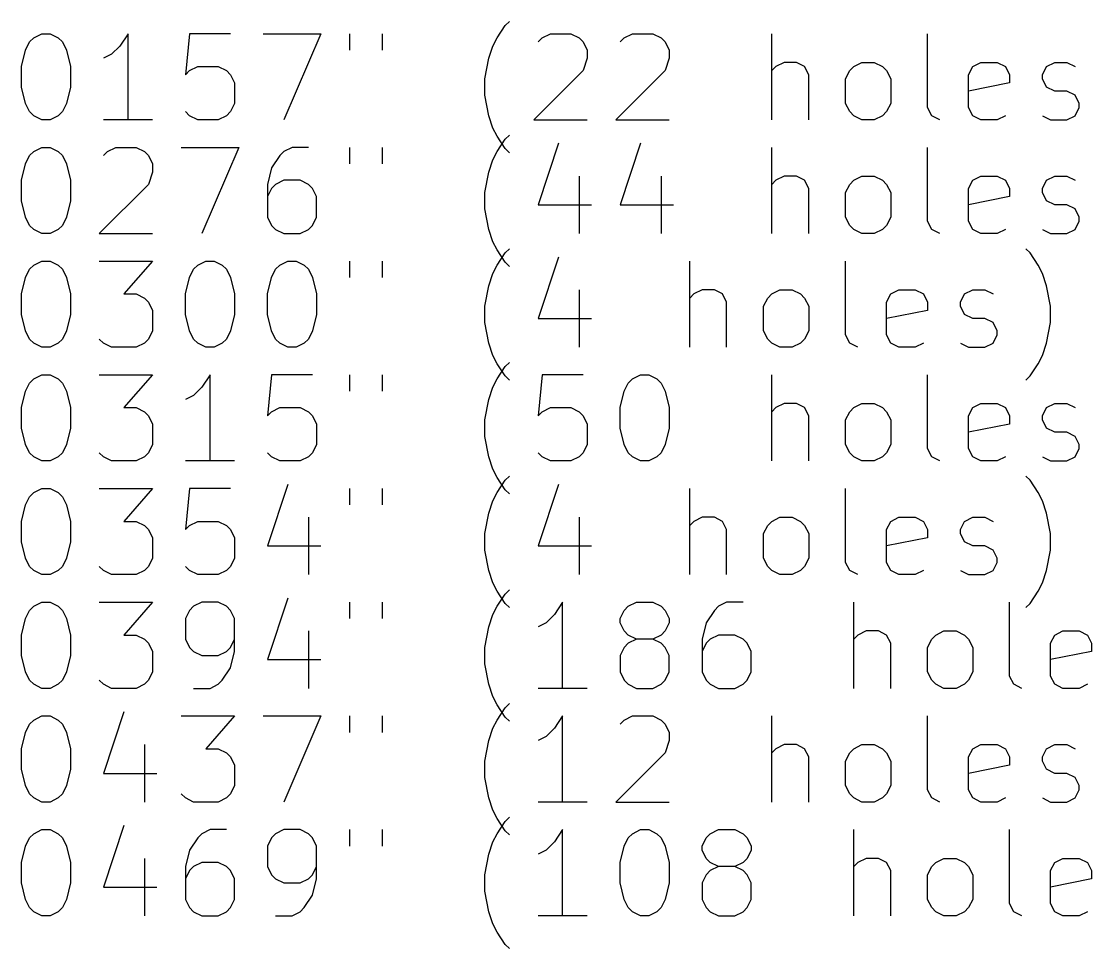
# Model space of a CAD drawing. Extents: x 114 to 215, y -162 to -37.
# Drawn here: x 139.58 to 164.44, y -161.87 to -140.35 of the extents above; entities that cross this region are included whole.
import ezdxf

# ---------------------------------------------------------------- set-up
doc = ezdxf.new("R2010")
doc.units = 0
doc.layers.add('BLACK', color=7, linetype='CONTINUOUS')

msp = doc.modelspace()

# ---------------------------------------------------------------- linework, layer by layer
at = {"layer": 'BLACK', "linetype": 'CONTINUOUS'}
for p, q in [((150.629914, -140.727576), (150.82039, -140.441861)), ((150.82039, -140.441861), (150.915629, -140.346623)), ((139.868008, -140.727576), (140.058484, -140.632338)), ((140.058484, -140.632338), (140.248961, -140.632338)), ((140.248961, -140.632338), (140.439437, -140.727576)), ((142.058484, -140.632338), (141.868008, -140.918052)), ((142.058484, -142.632338), (142.058484, -140.632338)), ((143.487056, -140.632338), (143.391818, -141.584719)), ((144.439437, -140.632338), (143.487056, -140.632338)), ((145.201342, -140.632338), (146.534675, -140.632338)), ((146.534675, -140.632338), (145.677532, -142.632338)), ((147.201342, -140.632338), (147.201342, -141.01329)), ((147.963247, -140.632338), (147.963247, -141.01329)), ((151.677533, -140.727576), (151.868009, -140.632338)), ((151.868009, -140.632338), (152.3442, -140.632338)), ((152.3442, -140.632338), (152.534676, -140.727576)), ((153.582295, -140.727576), (153.772771, -140.632338)), ((153.772771, -140.632338), (154.248962, -140.632338)), ((154.248962, -140.632338), (154.439438, -140.727576)), ((157.010867, -142.632338), (157.010867, -140.632338)), ((160.629915, -142.346623), (160.629915, -140.632338)), ((139.677532, -141.01329), (139.77277, -140.822814)), ((139.77277, -140.822814), (139.868008, -140.727576)), ((140.439437, -140.727576), (140.534675, -140.822814)), ((140.534675, -140.822814), (140.629913, -141.01329)), ((141.868008, -140.918052), (141.677532, -141.108528)), ((150.439438, -141.203766), (150.534676, -140.918052)), ((150.534676, -140.918052), (150.629914, -140.727576)), ((151.582295, -140.822814), (151.677533, -140.727576)), ((152.534676, -140.727576), (152.629914, -140.822814)), ((152.629914, -140.822814), (152.725152, -141.01329)), ((153.487057, -140.822814), (153.582295, -140.727576)), ((154.439438, -140.727576), (154.534676, -140.822814)), ((154.534676, -140.822814), (154.629914, -141.01329)), ((139.582294, -141.394242), (139.677532, -141.01329)), ((140.629913, -141.01329), (140.725151, -141.394242)), ((141.677532, -141.108528), (141.487056, -141.203766)), ((152.725152, -141.01329), (152.725152, -141.203766)), ((154.629914, -141.01329), (154.629914, -141.203766)), ((139.582294, -141.870433), (139.582294, -141.394242)), ((140.725151, -141.394242), (140.725151, -141.870433)), ((143.487056, -141.48948), (143.677532, -141.394242)), ((143.677532, -141.394242), (144.153723, -141.394242)), ((144.153723, -141.394242), (144.344199, -141.48948)), ((150.3442, -141.679957), (150.439438, -141.203766)), ((152.725152, -141.203766), (152.629914, -141.48948)), ((154.629914, -141.203766), (154.534676, -141.48948)), ((157.106105, -141.394242), (157.010867, -141.48948)), ((157.296581, -141.299004), (157.106105, -141.394242)), ((157.582296, -141.299004), (157.296581, -141.299004)), ((157.772772, -141.394242), (157.582296, -141.299004)), ((157.86801, -141.584719), (157.772772, -141.394242)), ((158.820391, -141.48948), (158.915629, -141.394242)), ((158.915629, -141.394242), (159.106105, -141.299004)), ((159.106105, -141.299004), (159.39182, -141.299004)), ((159.39182, -141.299004), (159.582296, -141.394242)), ((159.582296, -141.394242), (159.677534, -141.48948)), ((161.582296, -141.584719), (161.677534, -141.394242)), ((161.677534, -141.394242), (161.86801, -141.299004)), ((161.86801, -141.299004), (162.248963, -141.299004)), ((162.248963, -141.299004), (162.439439, -141.394242)), ((162.439439, -141.394242), (162.534677, -141.584719)), ((163.296582, -141.584719), (163.39182, -141.394242)), ((163.39182, -141.394242), (163.582296, -141.299004)), ((163.582296, -141.299004), (163.86801, -141.299004)), ((163.86801, -141.299004), (164.058487, -141.394242)), ((143.391818, -141.584719), (143.487056, -141.48948)), ((144.344199, -141.48948), (144.439437, -141.584719)), ((144.439437, -141.584719), (144.534675, -141.775195)), ((150.3442, -142.060909), (150.3442, -141.679957)), ((152.629914, -141.48948), (151.487057, -142.632338)), ((154.534676, -141.48948), (153.391819, -142.632338)), ((157.86801, -142.632338), (157.86801, -141.584719)), ((158.725153, -141.679957), (158.820391, -141.48948)), ((158.725153, -142.251385), (158.725153, -141.679957)), ((159.677534, -141.48948), (159.772772, -141.679957)), ((159.772772, -141.679957), (159.772772, -142.251385)), ((161.582296, -142.346623), (161.582296, -141.584719)), ((162.534677, -141.584719), (162.534677, -141.775195)), ((163.296582, -141.679957), (163.296582, -141.584719)), ((163.39182, -141.870433), (163.296582, -141.679957)), ((139.677532, -142.251385), (139.582294, -141.870433)), ((140.725151, -141.870433), (140.629913, -142.251385)), ((144.534675, -141.775195), (144.534675, -142.251385)), ((162.534677, -141.775195), (161.582296, -141.965671)), ((163.582296, -141.965671), (163.39182, -141.870433)), ((150.439438, -142.5371), (150.3442, -142.060909)), ((163.86801, -141.965671), (163.582296, -141.965671)), ((164.058487, -142.060909), (163.86801, -141.965671)), ((164.153725, -142.251385), (164.058487, -142.060909)), ((139.77277, -142.441861), (139.677532, -142.251385)), ((140.629913, -142.251385), (140.534675, -142.441861)), ((144.534675, -142.251385), (144.439437, -142.441861)), ((158.820391, -142.441861), (158.725153, -142.251385)), ((159.772772, -142.251385), (159.677534, -142.441861)), ((160.725153, -142.5371), (160.629915, -142.346623)), ((161.677534, -142.5371), (161.582296, -142.346623)), ((164.058487, -142.5371), (164.153725, -142.346623)), ((164.153725, -142.346623), (164.153725, -142.251385)), ((139.868008, -142.5371), (139.77277, -142.441861)), ((140.058484, -142.632338), (139.868008, -142.5371)), ((140.248961, -142.632338), (140.058484, -142.632338)), ((140.439437, -142.5371), (140.248961, -142.632338)), ((140.534675, -142.441861), (140.439437, -142.5371)), ((142.629913, -142.632338), (141.487056, -142.632338)), ((143.487056, -142.5371), (143.391818, -142.441861)), ((143.677532, -142.632338), (143.487056, -142.5371)), ((144.153723, -142.632338), (143.677532, -142.632338)), ((144.344199, -142.5371), (144.153723, -142.632338)), ((144.439437, -142.441861), (144.344199, -142.5371)), ((150.534676, -142.822814), (150.439438, -142.5371)), ((151.487057, -142.632338), (152.725152, -142.632338)), ((153.391819, -142.632338), (154.629914, -142.632338)), ((158.915629, -142.5371), (158.820391, -142.441861)), ((159.106105, -142.632338), (158.915629, -142.5371)), ((159.39182, -142.632338), (159.106105, -142.632338)), ((159.582296, -142.5371), (159.39182, -142.632338)), ((159.677534, -142.441861), (159.582296, -142.5371)), ((160.915629, -142.632338), (160.725153, -142.5371)), ((161.86801, -142.632338), (161.677534, -142.5371)), ((162.248963, -142.632338), (161.86801, -142.632338)), ((162.439439, -142.5371), (162.248963, -142.632338)), ((163.296582, -142.5371), (163.487058, -142.632338)), ((163.487058, -142.632338), (163.86801, -142.632338)), ((163.86801, -142.632338), (164.058487, -142.5371)), ((150.629914, -143.01329), (150.534676, -142.822814)), ((150.82039, -143.299004), (150.629914, -143.01329)), ((150.629914, -143.367576), (150.82039, -143.081861)), ((150.82039, -143.081861), (150.915629, -142.986623)), ((152.058485, -143.1771), (151.582295, -144.605671)), ((153.963247, -143.1771), (153.487057, -144.605671)), ((139.77277, -143.462814), (139.868008, -143.367576)), ((139.868008, -143.367576), (140.058484, -143.272338)), ((140.058484, -143.272338), (140.248961, -143.272338)), ((140.248961, -143.272338), (140.439437, -143.367576)), ((140.439437, -143.367576), (140.534675, -143.462814)), ((141.487056, -143.462814), (141.582294, -143.367576)), ((141.582294, -143.367576), (141.77277, -143.272338)), ((141.77277, -143.272338), (142.248961, -143.272338)), ((142.248961, -143.272338), (142.439437, -143.367576)), ((142.439437, -143.367576), (142.534675, -143.462814)), ((143.29658, -143.272338), (144.629913, -143.272338)), ((144.629913, -143.272338), (143.77277, -145.272338)), ((145.677532, -143.367576), (145.582294, -143.462814)), ((145.868008, -143.272338), (145.677532, -143.367576)), ((146.248961, -143.272338), (145.868008, -143.272338)), ((147.201342, -143.272338), (147.201342, -143.65329)), ((147.963247, -143.272338), (147.963247, -143.65329)), ((150.534676, -143.558052), (150.629914, -143.367576)), ((150.915629, -143.394242), (150.82039, -143.299004)), ((157.010867, -145.272338), (157.010867, -143.272338)), ((160.629915, -144.986623), (160.629915, -143.272338)), ((139.582294, -144.034242), (139.677532, -143.65329)), ((139.677532, -143.65329), (139.77277, -143.462814)), ((140.534675, -143.462814), (140.629913, -143.65329)), ((140.629913, -143.65329), (140.725151, -144.034242)), ((142.534675, -143.462814), (142.629913, -143.65329)), ((142.629913, -143.65329), (142.629913, -143.843766)), ((145.582294, -143.462814), (145.391818, -143.748528)), ((150.439438, -143.843766), (150.534676, -143.558052)), ((142.629913, -143.843766), (142.534675, -144.12948)), ((145.391818, -143.748528), (145.29658, -144.12948)), ((150.3442, -144.319957), (150.439438, -143.843766)), ((139.582294, -144.510433), (139.582294, -144.034242)), ((140.725151, -144.034242), (140.725151, -144.510433)), ((142.534675, -144.12948), (141.391818, -145.272338)), ((145.29658, -144.12948), (145.29658, -144.891385)), ((145.487056, -144.12948), (145.391818, -144.224719)), ((145.677532, -144.034242), (145.487056, -144.12948)), ((146.058485, -144.034242), (145.677532, -144.034242)), ((146.248961, -144.12948), (146.058485, -144.034242)), ((146.344199, -144.224719), (146.248961, -144.12948)), ((152.534676, -143.939004), (152.534676, -145.272338)), ((154.439438, -143.939004), (154.439438, -145.272338)), ((157.106105, -144.034242), (157.010867, -144.12948)), ((157.296581, -143.939004), (157.106105, -144.034242)), ((157.582296, -143.939004), (157.296581, -143.939004)), ((157.772772, -144.034242), (157.582296, -143.939004)), ((157.86801, -144.224719), (157.772772, -144.034242)), ((158.725153, -144.319957), (158.820391, -144.12948)), ((158.820391, -144.12948), (158.915629, -144.034242)), ((158.915629, -144.034242), (159.106105, -143.939004)), ((159.106105, -143.939004), (159.39182, -143.939004)), ((159.39182, -143.939004), (159.582296, -144.034242)), ((159.582296, -144.034242), (159.677534, -144.12948)), ((159.677534, -144.12948), (159.772772, -144.319957)), ((161.582296, -144.224719), (161.677534, -144.034242)), ((161.677534, -144.034242), (161.86801, -143.939004)), ((161.86801, -143.939004), (162.248963, -143.939004)), ((162.248963, -143.939004), (162.439439, -144.034242)), ((162.439439, -144.034242), (162.534677, -144.224719)), ((163.296582, -144.224719), (163.39182, -144.034242)), ((163.39182, -144.034242), (163.582296, -143.939004)), ((163.582296, -143.939004), (163.86801, -143.939004)), ((163.86801, -143.939004), (164.058487, -144.034242)), ((145.391818, -144.224719), (145.29658, -144.415195)), ((146.439437, -144.415195), (146.344199, -144.224719)), ((146.439437, -144.891385), (146.439437, -144.415195)), ((150.3442, -144.700909), (150.3442, -144.319957)), ((157.86801, -145.272338), (157.86801, -144.224719)), ((158.725153, -144.891385), (158.725153, -144.319957)), ((159.772772, -144.319957), (159.772772, -144.891385)), ((161.582296, -144.986623), (161.582296, -144.224719)), ((162.534677, -144.415195), (161.582296, -144.605671)), ((162.534677, -144.224719), (162.534677, -144.415195)), ((163.296582, -144.319957), (163.296582, -144.224719)), ((163.39182, -144.510433), (163.296582, -144.319957)), ((139.677532, -144.891385), (139.582294, -144.510433)), ((140.725151, -144.510433), (140.629913, -144.891385)), ((151.582295, -144.605671), (152.82039, -144.605671)), ((153.487057, -144.605671), (154.725152, -144.605671)), ((163.582296, -144.605671), (163.39182, -144.510433)), ((163.86801, -144.605671), (163.582296, -144.605671)), ((164.058487, -144.700909), (163.86801, -144.605671)), ((139.77277, -145.081861), (139.677532, -144.891385)), ((140.629913, -144.891385), (140.534675, -145.081861)), ((145.29658, -144.891385), (145.391818, -145.081861)), ((146.344199, -145.081861), (146.439437, -144.891385)), ((150.439438, -145.1771), (150.3442, -144.700909)), ((158.820391, -145.081861), (158.725153, -144.891385)), ((159.772772, -144.891385), (159.677534, -145.081861)), ((164.153725, -144.891385), (164.058487, -144.700909)), ((164.153725, -144.986623), (164.153725, -144.891385)), ((139.868008, -145.1771), (139.77277, -145.081861)), ((140.534675, -145.081861), (140.439437, -145.1771)), ((145.391818, -145.081861), (145.487056, -145.1771)), ((146.248961, -145.1771), (146.344199, -145.081861)), ((158.915629, -145.1771), (158.820391, -145.081861)), ((159.677534, -145.081861), (159.582296, -145.1771)), ((160.725153, -145.1771), (160.629915, -144.986623)), ((161.677534, -145.1771), (161.582296, -144.986623)), ((164.058487, -145.1771), (164.153725, -144.986623)), ((140.058484, -145.272338), (139.868008, -145.1771)), ((140.248961, -145.272338), (140.058484, -145.272338)), ((140.439437, -145.1771), (140.248961, -145.272338)), ((141.391818, -145.272338), (142.629913, -145.272338)), ((145.487056, -145.1771), (145.677532, -145.272338)), ((145.677532, -145.272338), (146.058485, -145.272338)), ((146.058485, -145.272338), (146.248961, -145.1771)), ((150.534676, -145.462814), (150.439438, -145.1771)), ((159.106105, -145.272338), (158.915629, -145.1771)), ((159.39182, -145.272338), (159.106105, -145.272338)), ((159.582296, -145.1771), (159.39182, -145.272338)), ((160.915629, -145.272338), (160.725153, -145.1771)), ((161.86801, -145.272338), (161.677534, -145.1771)), ((162.248963, -145.272338), (161.86801, -145.272338)), ((162.439439, -145.1771), (162.248963, -145.272338)), ((163.296582, -145.1771), (163.487058, -145.272338)), ((163.487058, -145.272338), (163.86801, -145.272338)), ((163.86801, -145.272338), (164.058487, -145.1771)), ((150.629914, -145.65329), (150.534676, -145.462814)), ((150.82039, -145.939004), (150.629914, -145.65329)), ((150.82039, -145.721861), (150.915629, -145.626623)), ((163.010868, -145.721861), (162.91563, -145.626623)), ((150.629914, -146.007576), (150.82039, -145.721861)), ((152.058485, -145.8171), (151.582295, -147.245671)), ((163.201344, -146.007576), (163.010868, -145.721861)), ((139.677532, -146.29329), (139.77277, -146.102814)), ((139.77277, -146.102814), (139.868008, -146.007576)), ((139.868008, -146.007576), (140.058484, -145.912338)), ((140.058484, -145.912338), (140.248961, -145.912338)), ((140.248961, -145.912338), (140.439437, -146.007576)), ((140.439437, -146.007576), (140.534675, -146.102814)), ((140.534675, -146.102814), (140.629913, -146.29329)), ((141.391818, -145.912338), (142.629913, -145.912338)), ((142.629913, -145.912338), (141.963246, -146.674242)), ((143.487056, -146.29329), (143.582294, -146.102814)), ((143.582294, -146.102814), (143.677532, -146.007576)), ((143.677532, -146.007576), (143.868008, -145.912338)), ((143.868008, -145.912338), (144.058485, -145.912338)), ((144.058485, -145.912338), (144.248961, -146.007576)), ((144.248961, -146.007576), (144.344199, -146.102814)), ((144.344199, -146.102814), (144.439437, -146.29329)), ((145.391818, -146.29329), (145.487056, -146.102814)), ((145.487056, -146.102814), (145.582294, -146.007576)), ((145.582294, -146.007576), (145.77277, -145.912338)), ((145.77277, -145.912338), (145.963247, -145.912338)), ((145.963247, -145.912338), (146.153723, -146.007576)), ((146.153723, -146.007576), (146.248961, -146.102814)), ((146.248961, -146.102814), (146.344199, -146.29329)), ((147.201342, -145.912338), (147.201342, -146.29329)), ((147.963247, -145.912338), (147.963247, -146.29329)), ((150.534676, -146.198052), (150.629914, -146.007576)), ((150.915629, -146.034242), (150.82039, -145.939004)), ((155.106105, -147.912338), (155.106105, -145.912338)), ((158.725153, -147.626623), (158.725153, -145.912338)), ((163.296582, -146.198052), (163.201344, -146.007576)), ((139.582294, -146.674242), (139.677532, -146.29329)), ((140.629913, -146.29329), (140.725151, -146.674242)), ((143.391818, -146.674242), (143.487056, -146.29329)), ((144.439437, -146.29329), (144.534675, -146.674242)), ((145.29658, -146.674242), (145.391818, -146.29329)), ((146.344199, -146.29329), (146.439437, -146.674242)), ((150.439438, -146.483766), (150.534676, -146.198052)), ((163.39182, -146.483766), (163.296582, -146.198052)), ((150.3442, -146.959957), (150.439438, -146.483766)), ((152.534676, -146.579004), (152.534676, -147.912338)), ((155.391819, -146.579004), (155.201343, -146.674242)), ((155.677534, -146.579004), (155.391819, -146.579004)), ((155.86801, -146.674242), (155.677534, -146.579004)), ((157.010867, -146.674242), (157.201343, -146.579004)), ((157.201343, -146.579004), (157.487058, -146.579004)), ((157.487058, -146.579004), (157.677534, -146.674242)), ((159.772772, -146.674242), (159.963248, -146.579004)), ((159.963248, -146.579004), (160.344201, -146.579004)), ((160.344201, -146.579004), (160.534677, -146.674242)), ((161.487058, -146.674242), (161.677534, -146.579004)), ((161.677534, -146.579004), (161.963248, -146.579004)), ((161.963248, -146.579004), (162.153725, -146.674242)), ((163.487058, -146.959957), (163.39182, -146.483766)), ((139.582294, -147.150433), (139.582294, -146.674242)), ((140.725151, -146.674242), (140.725151, -147.150433)), ((141.963246, -146.674242), (142.248961, -146.674242)), ((142.248961, -146.674242), (142.439437, -146.76948)), ((142.439437, -146.76948), (142.534675, -146.864719)), ((142.534675, -146.864719), (142.629913, -147.055195)), ((143.391818, -147.150433), (143.391818, -146.674242)), ((144.534675, -146.674242), (144.534675, -147.150433)), ((145.29658, -147.150433), (145.29658, -146.674242)), ((146.439437, -146.674242), (146.439437, -147.150433)), ((155.201343, -146.674242), (155.106105, -146.76948)), ((155.963248, -146.864719), (155.86801, -146.674242)), ((155.963248, -147.912338), (155.963248, -146.864719)), ((156.820391, -146.959957), (156.915629, -146.76948)), ((156.915629, -146.76948), (157.010867, -146.674242)), ((157.677534, -146.674242), (157.772772, -146.76948)), ((157.772772, -146.76948), (157.86801, -146.959957)), ((159.677534, -146.864719), (159.772772, -146.674242)), ((159.677534, -147.626623), (159.677534, -146.864719)), ((160.534677, -146.674242), (160.629915, -146.864719)), ((160.629915, -146.864719), (160.629915, -147.055195)), ((161.39182, -146.864719), (161.487058, -146.674242)), ((161.39182, -146.959957), (161.39182, -146.864719)), ((139.677532, -147.531385), (139.582294, -147.150433)), ((140.725151, -147.150433), (140.629913, -147.531385)), ((142.629913, -147.055195), (142.629913, -147.531385)), ((143.487056, -147.531385), (143.391818, -147.150433)), ((144.534675, -147.150433), (144.439437, -147.531385)), ((145.391818, -147.531385), (145.29658, -147.150433)), ((146.439437, -147.150433), (146.344199, -147.531385)), ((150.3442, -147.340909), (150.3442, -146.959957)), ((156.820391, -147.531385), (156.820391, -146.959957)), ((157.86801, -146.959957), (157.86801, -147.531385)), ((160.629915, -147.055195), (159.677534, -147.245671)), ((161.487058, -147.150433), (161.39182, -146.959957)), ((161.677534, -147.245671), (161.487058, -147.150433)), ((163.487058, -147.340909), (163.487058, -146.959957)), ((150.439438, -147.8171), (150.3442, -147.340909)), ((151.582295, -147.245671), (152.82039, -147.245671)), ((161.963248, -147.245671), (161.677534, -147.245671)), ((162.153725, -147.340909), (161.963248, -147.245671)), ((162.248963, -147.531385), (162.153725, -147.340909)), ((163.39182, -147.8171), (163.487058, -147.340909)), ((139.77277, -147.721861), (139.677532, -147.531385)), ((140.629913, -147.531385), (140.534675, -147.721861)), ((142.629913, -147.531385), (142.534675, -147.721861)), ((143.582294, -147.721861), (143.487056, -147.531385)), ((144.439437, -147.531385), (144.344199, -147.721861)), ((145.487056, -147.721861), (145.391818, -147.531385)), ((146.344199, -147.531385), (146.248961, -147.721861)), ((156.915629, -147.721861), (156.820391, -147.531385)), ((157.86801, -147.531385), (157.772772, -147.721861)), ((158.820391, -147.8171), (158.725153, -147.626623)), ((159.772772, -147.8171), (159.677534, -147.626623)), ((162.153725, -147.8171), (162.248963, -147.626623)), ((162.248963, -147.626623), (162.248963, -147.531385)), ((139.868008, -147.8171), (139.77277, -147.721861)), ((140.058484, -147.912338), (139.868008, -147.8171)), ((140.439437, -147.8171), (140.248961, -147.912338)), ((140.534675, -147.721861), (140.439437, -147.8171)), ((141.487056, -147.8171), (141.391818, -147.721861)), ((141.677532, -147.912338), (141.487056, -147.8171)), ((142.439437, -147.8171), (142.248961, -147.912338)), ((142.534675, -147.721861), (142.439437, -147.8171)), ((143.677532, -147.8171), (143.582294, -147.721861)), ((143.868008, -147.912338), (143.677532, -147.8171)), ((144.248961, -147.8171), (144.058485, -147.912338)), ((144.344199, -147.721861), (144.248961, -147.8171)), ((145.582294, -147.8171), (145.487056, -147.721861)), ((145.77277, -147.912338), (145.582294, -147.8171)), ((146.153723, -147.8171), (145.963247, -147.912338)), ((146.248961, -147.721861), (146.153723, -147.8171)), ((150.534676, -148.102814), (150.439438, -147.8171)), ((157.010867, -147.8171), (156.915629, -147.721861)), ((157.201343, -147.912338), (157.010867, -147.8171)), ((157.677534, -147.8171), (157.487058, -147.912338)), ((157.772772, -147.721861), (157.677534, -147.8171)), ((159.010867, -147.912338), (158.820391, -147.8171)), ((159.963248, -147.912338), (159.772772, -147.8171)), ((160.534677, -147.8171), (160.344201, -147.912338)), ((161.39182, -147.8171), (161.582296, -147.912338)), ((161.963248, -147.912338), (162.153725, -147.8171)), ((163.296582, -148.102814), (163.39182, -147.8171)), ((140.248961, -147.912338), (140.058484, -147.912338)), ((142.248961, -147.912338), (141.677532, -147.912338)), ((144.058485, -147.912338), (143.868008, -147.912338)), ((145.963247, -147.912338), (145.77277, -147.912338)), ((150.629914, -148.29329), (150.534676, -148.102814)), ((157.487058, -147.912338), (157.201343, -147.912338)), ((160.344201, -147.912338), (159.963248, -147.912338)), ((161.582296, -147.912338), (161.963248, -147.912338)), ((163.201344, -148.29329), (163.296582, -148.102814)), ((150.82039, -148.579004), (150.629914, -148.29329)), ((150.629914, -148.647576), (150.82039, -148.361861)), ((150.82039, -148.361861), (150.915629, -148.266623)), ((163.010868, -148.579004), (163.201344, -148.29329)), ((139.868008, -148.647576), (140.058484, -148.552338)), ((140.058484, -148.552338), (140.248961, -148.552338)), ((140.248961, -148.552338), (140.439437, -148.647576)), ((141.391818, -148.552338), (142.629913, -148.552338)), ((142.629913, -148.552338), (141.963246, -149.314242)), ((143.963246, -148.552338), (143.77277, -148.838052)), ((143.963246, -150.552338), (143.963246, -148.552338)), ((145.391818, -148.552338), (145.29658, -149.504719)), ((146.344199, -148.552338), (145.391818, -148.552338)), ((147.201342, -148.552338), (147.201342, -148.93329)), ((147.963247, -148.552338), (147.963247, -148.93329)), ((150.915629, -148.674242), (150.82039, -148.579004)), ((151.677533, -148.552338), (151.582295, -149.504719)), ((152.629914, -148.552338), (151.677533, -148.552338)), ((153.772771, -148.647576), (153.963247, -148.552338)), ((153.963247, -148.552338), (154.153724, -148.552338)), ((154.153724, -148.552338), (154.3442, -148.647576)), ((157.010867, -150.552338), (157.010867, -148.552338)), ((160.629915, -150.266623), (160.629915, -148.552338)), ((162.91563, -148.674242), (163.010868, -148.579004)), ((139.677532, -148.93329), (139.77277, -148.742814)), ((139.77277, -148.742814), (139.868008, -148.647576)), ((140.439437, -148.647576), (140.534675, -148.742814)), ((140.534675, -148.742814), (140.629913, -148.93329)), ((143.77277, -148.838052), (143.582294, -149.028528)), ((150.439438, -149.123766), (150.534676, -148.838052)), ((150.534676, -148.838052), (150.629914, -148.647576)), ((153.582295, -148.93329), (153.677533, -148.742814)), ((153.677533, -148.742814), (153.772771, -148.647576)), ((154.3442, -148.647576), (154.439438, -148.742814)), ((154.439438, -148.742814), (154.534676, -148.93329)), ((139.582294, -149.314242), (139.677532, -148.93329)), ((140.629913, -148.93329), (140.725151, -149.314242)), ((143.582294, -149.028528), (143.391818, -149.123766)), ((150.3442, -149.599957), (150.439438, -149.123766)), ((153.487057, -149.314242), (153.582295, -148.93329)), ((154.534676, -148.93329), (154.629914, -149.314242)), ((139.582294, -149.790433), (139.582294, -149.314242)), ((140.725151, -149.314242), (140.725151, -149.790433)), ((141.963246, -149.314242), (142.248961, -149.314242)), ((142.248961, -149.314242), (142.439437, -149.40948)), ((145.391818, -149.40948), (145.582294, -149.314242)), ((145.582294, -149.314242), (146.058485, -149.314242)), ((146.058485, -149.314242), (146.248961, -149.40948)), ((151.677533, -149.40948), (151.868009, -149.314242)), ((151.868009, -149.314242), (152.3442, -149.314242)), ((152.3442, -149.314242), (152.534676, -149.40948)), ((153.487057, -149.790433), (153.487057, -149.314242)), ((154.629914, -149.314242), (154.629914, -149.790433)), ((157.106105, -149.314242), (157.010867, -149.40948)), ((157.296581, -149.219004), (157.106105, -149.314242)), ((157.582296, -149.219004), (157.296581, -149.219004)), ((157.772772, -149.314242), (157.582296, -149.219004)), ((157.86801, -149.504719), (157.772772, -149.314242)), ((158.820391, -149.40948), (158.915629, -149.314242)), ((158.915629, -149.314242), (159.106105, -149.219004)), ((159.106105, -149.219004), (159.39182, -149.219004)), ((159.39182, -149.219004), (159.582296, -149.314242)), ((159.582296, -149.314242), (159.677534, -149.40948)), ((161.582296, -149.504719), (161.677534, -149.314242)), ((161.677534, -149.314242), (161.86801, -149.219004)), ((161.86801, -149.219004), (162.248963, -149.219004)), ((162.248963, -149.219004), (162.439439, -149.314242)), ((162.439439, -149.314242), (162.534677, -149.504719)), ((163.296582, -149.504719), (163.39182, -149.314242)), ((163.39182, -149.314242), (163.582296, -149.219004)), ((163.582296, -149.219004), (163.86801, -149.219004)), ((163.86801, -149.219004), (164.058487, -149.314242)), ((142.439437, -149.40948), (142.534675, -149.504719)), ((142.534675, -149.504719), (142.629913, -149.695195)), ((145.29658, -149.504719), (145.391818, -149.40948)), ((146.248961, -149.40948), (146.344199, -149.504719)), ((146.344199, -149.504719), (146.439437, -149.695195)), ((150.3442, -149.980909), (150.3442, -149.599957)), ((151.582295, -149.504719), (151.677533, -149.40948)), ((152.534676, -149.40948), (152.629914, -149.504719)), ((152.629914, -149.504719), (152.725152, -149.695195)), ((157.86801, -150.552338), (157.86801, -149.504719)), ((158.725153, -149.599957), (158.820391, -149.40948)), ((158.725153, -150.171385), (158.725153, -149.599957)), ((159.677534, -149.40948), (159.772772, -149.599957)), ((159.772772, -149.599957), (159.772772, -150.171385)), ((161.582296, -150.266623), (161.582296, -149.504719)), ((162.534677, -149.504719), (162.534677, -149.695195)), ((163.296582, -149.599957), (163.296582, -149.504719)), ((163.39182, -149.790433), (163.296582, -149.599957)), ((139.677532, -150.171385), (139.582294, -149.790433)), ((140.725151, -149.790433), (140.629913, -150.171385)), ((142.629913, -149.695195), (142.629913, -150.171385)), ((146.439437, -149.695195), (146.439437, -150.171385)), ((152.725152, -149.695195), (152.725152, -150.171385)), ((153.582295, -150.171385), (153.487057, -149.790433)), ((154.629914, -149.790433), (154.534676, -150.171385)), ((162.534677, -149.695195), (161.582296, -149.885671)), ((163.582296, -149.885671), (163.39182, -149.790433)), ((163.86801, -149.885671), (163.582296, -149.885671)), ((164.058487, -149.980909), (163.86801, -149.885671)), ((150.439438, -150.4571), (150.3442, -149.980909)), ((164.153725, -150.171385), (164.058487, -149.980909)), ((139.77277, -150.361861), (139.677532, -150.171385)), ((139.868008, -150.4571), (139.77277, -150.361861)), ((140.534675, -150.361861), (140.439437, -150.4571)), ((140.629913, -150.171385), (140.534675, -150.361861)), ((141.487056, -150.4571), (141.391818, -150.361861)), ((142.534675, -150.361861), (142.439437, -150.4571)), ((142.629913, -150.171385), (142.534675, -150.361861)), ((145.391818, -150.4571), (145.29658, -150.361861)), ((146.344199, -150.361861), (146.248961, -150.4571)), ((146.439437, -150.171385), (146.344199, -150.361861)), ((151.677533, -150.4571), (151.582295, -150.361861)), ((152.629914, -150.361861), (152.534676, -150.4571)), ((152.725152, -150.171385), (152.629914, -150.361861)), ((153.677533, -150.361861), (153.582295, -150.171385)), ((153.772771, -150.4571), (153.677533, -150.361861)), ((154.439438, -150.361861), (154.3442, -150.4571)), ((154.534676, -150.171385), (154.439438, -150.361861)), ((158.820391, -150.361861), (158.725153, -150.171385)), ((158.915629, -150.4571), (158.820391, -150.361861)), ((159.677534, -150.361861), (159.582296, -150.4571)), ((159.772772, -150.171385), (159.677534, -150.361861)), ((160.725153, -150.4571), (160.629915, -150.266623)), ((161.677534, -150.4571), (161.582296, -150.266623)), ((164.058487, -150.4571), (164.153725, -150.266623)), ((164.153725, -150.266623), (164.153725, -150.171385)), ((140.058484, -150.552338), (139.868008, -150.4571)), ((140.248961, -150.552338), (140.058484, -150.552338)), ((140.439437, -150.4571), (140.248961, -150.552338)), ((141.677532, -150.552338), (141.487056, -150.4571)), ((142.248961, -150.552338), (141.677532, -150.552338)), ((142.439437, -150.4571), (142.248961, -150.552338)), ((144.534675, -150.552338), (143.391818, -150.552338)), ((145.582294, -150.552338), (145.391818, -150.4571)), ((146.058485, -150.552338), (145.582294, -150.552338)), ((146.248961, -150.4571), (146.058485, -150.552338)), ((150.534676, -150.742814), (150.439438, -150.4571)), ((151.868009, -150.552338), (151.677533, -150.4571)), ((152.3442, -150.552338), (151.868009, -150.552338)), ((152.534676, -150.4571), (152.3442, -150.552338)), ((153.963247, -150.552338), (153.772771, -150.4571)), ((154.153724, -150.552338), (153.963247, -150.552338)), ((154.3442, -150.4571), (154.153724, -150.552338)), ((159.106105, -150.552338), (158.915629, -150.4571)), ((159.39182, -150.552338), (159.106105, -150.552338)), ((159.582296, -150.4571), (159.39182, -150.552338)), ((160.915629, -150.552338), (160.725153, -150.4571)), ((161.86801, -150.552338), (161.677534, -150.4571)), ((162.248963, -150.552338), (161.86801, -150.552338)), ((162.439439, -150.4571), (162.248963, -150.552338)), ((163.296582, -150.4571), (163.487058, -150.552338)), ((163.487058, -150.552338), (163.86801, -150.552338)), ((163.86801, -150.552338), (164.058487, -150.4571)), ((150.629914, -150.93329), (150.534676, -150.742814)), ((145.77277, -151.0971), (145.29658, -152.525671)), ((150.82039, -151.219004), (150.629914, -150.93329)), ((150.629914, -151.287576), (150.82039, -151.001861)), ((150.82039, -151.001861), (150.915629, -150.906623)), ((152.058485, -151.0971), (151.582295, -152.525671)), ((163.010868, -151.001861), (162.91563, -150.906623)), ((163.201344, -151.287576), (163.010868, -151.001861)), ((139.77277, -151.382814), (139.868008, -151.287576)), ((139.868008, -151.287576), (140.058484, -151.192338)), ((140.058484, -151.192338), (140.248961, -151.192338)), ((140.248961, -151.192338), (140.439437, -151.287576)), ((140.439437, -151.287576), (140.534675, -151.382814)), ((141.391818, -151.192338), (142.629913, -151.192338)), ((142.629913, -151.192338), (141.963246, -151.954242)), ((143.487056, -151.192338), (143.391818, -152.144719)), ((144.439437, -151.192338), (143.487056, -151.192338)), ((147.201342, -151.192338), (147.201342, -151.57329)), ((147.963247, -151.192338), (147.963247, -151.57329)), ((150.534676, -151.478052), (150.629914, -151.287576)), ((150.915629, -151.314242), (150.82039, -151.219004)), ((155.106105, -153.192338), (155.106105, -151.192338)), ((158.725153, -152.906623), (158.725153, -151.192338)), ((163.296582, -151.478052), (163.201344, -151.287576)), ((139.582294, -151.954242), (139.677532, -151.57329)), ((139.677532, -151.57329), (139.77277, -151.382814)), ((140.534675, -151.382814), (140.629913, -151.57329)), ((140.629913, -151.57329), (140.725151, -151.954242)), ((150.439438, -151.763766), (150.534676, -151.478052)), ((163.39182, -151.763766), (163.296582, -151.478052)), ((146.248961, -151.859004), (146.248961, -153.192338)), ((150.3442, -152.239957), (150.439438, -151.763766)), ((152.534676, -151.859004), (152.534676, -153.192338)), ((155.391819, -151.859004), (155.201343, -151.954242)), ((155.677534, -151.859004), (155.391819, -151.859004)), ((155.86801, -151.954242), (155.677534, -151.859004)), ((157.010867, -151.954242), (157.201343, -151.859004)), ((157.201343, -151.859004), (157.487058, -151.859004)), ((157.487058, -151.859004), (157.677534, -151.954242)), ((159.772772, -151.954242), (159.963248, -151.859004)), ((159.963248, -151.859004), (160.344201, -151.859004)), ((160.344201, -151.859004), (160.534677, -151.954242)), ((161.487058, -151.954242), (161.677534, -151.859004)), ((161.677534, -151.859004), (161.963248, -151.859004)), ((161.963248, -151.859004), (162.153725, -151.954242)), ((163.487058, -152.239957), (163.39182, -151.763766)), ((139.582294, -152.430433), (139.582294, -151.954242)), ((140.725151, -151.954242), (140.725151, -152.430433)), ((141.963246, -151.954242), (142.248961, -151.954242)), ((142.248961, -151.954242), (142.439437, -152.04948)), ((142.439437, -152.04948), (142.534675, -152.144719)), ((143.391818, -152.144719), (143.487056, -152.04948)), ((143.487056, -152.04948), (143.677532, -151.954242)), ((143.677532, -151.954242), (144.153723, -151.954242)), ((144.153723, -151.954242), (144.344199, -152.04948)), ((144.344199, -152.04948), (144.439437, -152.144719)), ((155.201343, -151.954242), (155.106105, -152.04948)), ((155.963248, -152.144719), (155.86801, -151.954242)), ((156.820391, -152.239957), (156.915629, -152.04948)), ((156.915629, -152.04948), (157.010867, -151.954242)), ((157.677534, -151.954242), (157.772772, -152.04948)), ((157.772772, -152.04948), (157.86801, -152.239957)), ((159.677534, -152.144719), (159.772772, -151.954242)), ((160.534677, -151.954242), (160.629915, -152.144719)), ((161.39182, -152.144719), (161.487058, -151.954242)), ((142.534675, -152.144719), (142.629913, -152.335195)), ((142.629913, -152.335195), (142.629913, -152.811385)), ((144.439437, -152.144719), (144.534675, -152.335195)), ((144.534675, -152.335195), (144.534675, -152.811385)), ((150.3442, -152.620909), (150.3442, -152.239957)), ((155.963248, -153.192338), (155.963248, -152.144719)), ((156.820391, -152.811385), (156.820391, -152.239957)), ((157.86801, -152.239957), (157.86801, -152.811385)), ((159.677534, -152.906623), (159.677534, -152.144719)), ((160.629915, -152.335195), (159.677534, -152.525671)), ((160.629915, -152.144719), (160.629915, -152.335195)), ((161.39182, -152.239957), (161.39182, -152.144719)), ((161.487058, -152.430433), (161.39182, -152.239957)), ((163.487058, -152.620909), (163.487058, -152.239957)), ((139.677532, -152.811385), (139.582294, -152.430433)), ((140.725151, -152.430433), (140.629913, -152.811385)), ((145.29658, -152.525671), (146.534675, -152.525671)), ((150.439438, -153.0971), (150.3442, -152.620909)), ((151.582295, -152.525671), (152.82039, -152.525671)), ((161.677534, -152.525671), (161.487058, -152.430433)), ((161.963248, -152.525671), (161.677534, -152.525671)), ((162.153725, -152.620909), (161.963248, -152.525671)), ((162.248963, -152.811385), (162.153725, -152.620909)), ((163.39182, -153.0971), (163.487058, -152.620909)), ((139.77277, -153.001861), (139.677532, -152.811385)), ((140.629913, -152.811385), (140.534675, -153.001861)), ((142.629913, -152.811385), (142.534675, -153.001861)), ((144.534675, -152.811385), (144.439437, -153.001861)), ((156.915629, -153.001861), (156.820391, -152.811385)), ((157.86801, -152.811385), (157.772772, -153.001861)), ((162.248963, -152.906623), (162.248963, -152.811385)), ((139.868008, -153.0971), (139.77277, -153.001861)), ((140.058484, -153.192338), (139.868008, -153.0971)), ((140.439437, -153.0971), (140.248961, -153.192338)), ((140.534675, -153.001861), (140.439437, -153.0971)), ((141.487056, -153.0971), (141.391818, -153.001861)), ((141.677532, -153.192338), (141.487056, -153.0971)), ((142.439437, -153.0971), (142.248961, -153.192338)), ((142.534675, -153.001861), (142.439437, -153.0971)), ((143.487056, -153.0971), (143.391818, -153.001861)), ((143.677532, -153.192338), (143.487056, -153.0971)), ((144.344199, -153.0971), (144.153723, -153.192338)), ((144.439437, -153.001861), (144.344199, -153.0971)), ((150.534676, -153.382814), (150.439438, -153.0971)), ((157.010867, -153.0971), (156.915629, -153.001861)), ((157.201343, -153.192338), (157.010867, -153.0971)), ((157.677534, -153.0971), (157.487058, -153.192338)), ((157.772772, -153.001861), (157.677534, -153.0971)), ((158.820391, -153.0971), (158.725153, -152.906623)), ((159.010867, -153.192338), (158.820391, -153.0971)), ((159.772772, -153.0971), (159.677534, -152.906623)), ((159.963248, -153.192338), (159.772772, -153.0971)), ((160.534677, -153.0971), (160.344201, -153.192338)), ((161.39182, -153.0971), (161.582296, -153.192338)), ((161.963248, -153.192338), (162.153725, -153.0971)), ((162.153725, -153.0971), (162.248963, -152.906623)), ((163.296582, -153.382814), (163.39182, -153.0971)), ((140.248961, -153.192338), (140.058484, -153.192338)), ((142.248961, -153.192338), (141.677532, -153.192338)), ((144.153723, -153.192338), (143.677532, -153.192338)), ((157.487058, -153.192338), (157.201343, -153.192338)), ((160.344201, -153.192338), (159.963248, -153.192338)), ((161.582296, -153.192338), (161.963248, -153.192338)), ((150.629914, -153.57329), (150.534676, -153.382814)), ((150.82039, -153.859004), (150.629914, -153.57329)), ((150.82039, -153.641861), (150.915629, -153.546623)), ((163.010868, -153.859004), (163.201344, -153.57329)), ((163.201344, -153.57329), (163.296582, -153.382814)), ((139.868008, -153.927576), (140.058484, -153.832338)), ((140.058484, -153.832338), (140.248961, -153.832338)), ((140.248961, -153.832338), (140.439437, -153.927576)), ((141.391818, -153.832338), (142.629913, -153.832338)), ((142.629913, -153.832338), (141.963246, -154.594242)), ((143.77277, -153.832338), (143.582294, -153.927576)), ((144.153723, -153.832338), (143.77277, -153.832338)), ((144.344199, -153.927576), (144.153723, -153.832338)), ((145.77277, -153.7371), (145.29658, -155.165671)), ((147.201342, -153.832338), (147.201342, -154.21329)), ((147.963247, -153.832338), (147.963247, -154.21329)), ((150.629914, -153.927576), (150.82039, -153.641861)), ((150.915629, -153.954242), (150.82039, -153.859004)), ((152.153723, -153.832338), (151.963247, -154.118052)), ((152.153723, -155.832338), (152.153723, -153.832338)), ((153.677533, -153.927576), (153.868009, -153.832338)), ((153.868009, -153.832338), (154.248962, -153.832338)), ((154.248962, -153.832338), (154.439438, -153.927576)), ((155.963247, -153.832338), (155.772771, -153.927576)), ((156.3442, -153.832338), (155.963247, -153.832338)), ((158.915629, -155.832338), (158.915629, -153.832338)), ((162.534677, -155.546623), (162.534677, -153.832338)), ((162.91563, -153.954242), (163.010868, -153.859004)), ((139.677532, -154.21329), (139.77277, -154.022814)), ((139.77277, -154.022814), (139.868008, -153.927576)), ((140.439437, -153.927576), (140.534675, -154.022814)), ((140.534675, -154.022814), (140.629913, -154.21329)), ((143.487056, -154.022814), (143.391818, -154.21329)), ((143.582294, -153.927576), (143.487056, -154.022814)), ((144.439437, -154.022814), (144.344199, -153.927576)), ((144.534675, -154.21329), (144.439437, -154.022814)), ((150.534676, -154.118052), (150.629914, -153.927576)), ((153.487057, -154.21329), (153.582295, -154.022814)), ((153.582295, -154.022814), (153.677533, -153.927576)), ((154.439438, -153.927576), (154.534676, -154.022814)), ((154.534676, -154.022814), (154.629914, -154.21329)), ((155.677533, -154.022814), (155.487057, -154.308528)), ((155.772771, -153.927576), (155.677533, -154.022814)), ((139.582294, -154.594242), (139.677532, -154.21329)), ((140.629913, -154.21329), (140.725151, -154.594242)), ((143.391818, -154.21329), (143.391818, -154.68948)), ((144.534675, -154.975195), (144.534675, -154.21329)), ((150.439438, -154.403766), (150.534676, -154.118052)), ((151.772771, -154.308528), (151.582295, -154.403766)), ((151.963247, -154.118052), (151.772771, -154.308528)), ((153.487057, -154.308528), (153.487057, -154.21329)), ((153.582295, -154.499004), (153.487057, -154.308528)), ((154.629914, -154.308528), (154.534676, -154.499004)), ((154.629914, -154.21329), (154.629914, -154.308528)), ((155.487057, -154.308528), (155.391819, -154.68948)), ((139.582294, -155.070433), (139.582294, -154.594242)), ((140.725151, -154.594242), (140.725151, -155.070433)), ((141.963246, -154.594242), (142.248961, -154.594242)), ((142.248961, -154.594242), (142.439437, -154.68948)), ((146.248961, -154.499004), (146.248961, -155.832338)), ((150.3442, -154.879957), (150.439438, -154.403766)), ((153.677533, -154.594242), (153.582295, -154.499004)), ((153.868009, -154.68948), (153.677533, -154.594242)), ((154.439438, -154.594242), (154.248962, -154.68948)), ((154.534676, -154.499004), (154.439438, -154.594242)), ((155.772771, -154.594242), (155.582295, -154.68948)), ((156.153724, -154.594242), (155.772771, -154.594242)), ((156.3442, -154.68948), (156.153724, -154.594242)), ((159.010867, -154.594242), (158.915629, -154.68948)), ((159.201343, -154.499004), (159.010867, -154.594242)), ((159.487058, -154.499004), (159.201343, -154.499004)), ((159.677534, -154.594242), (159.487058, -154.499004)), ((159.772772, -154.784719), (159.677534, -154.594242)), ((160.725153, -154.68948), (160.820391, -154.594242)), ((160.820391, -154.594242), (161.010867, -154.499004)), ((161.010867, -154.499004), (161.296582, -154.499004)), ((161.296582, -154.499004), (161.487058, -154.594242)), ((161.487058, -154.594242), (161.582296, -154.68948)), ((163.487058, -154.784719), (163.582296, -154.594242)), ((163.582296, -154.594242), (163.772772, -154.499004)), ((163.772772, -154.499004), (164.153725, -154.499004)), ((164.153725, -154.499004), (164.344201, -154.594242)), ((164.344201, -154.594242), (164.439439, -154.784719)), ((142.439437, -154.68948), (142.534675, -154.784719)), ((142.534675, -154.784719), (142.629913, -154.975195)), ((143.391818, -154.68948), (143.487056, -154.879957)), ((144.439437, -154.879957), (144.534675, -154.68948)), ((153.677533, -154.784719), (153.582295, -154.879957)), ((153.868009, -154.68948), (153.677533, -154.784719)), ((154.248962, -154.68948), (153.868009, -154.68948)), ((154.439438, -154.784719), (154.248962, -154.68948)), ((154.534676, -154.879957), (154.439438, -154.784719)), ((155.391819, -154.68948), (155.391819, -155.451385)), ((155.487057, -154.784719), (155.391819, -154.975195)), ((155.582295, -154.68948), (155.487057, -154.784719)), ((156.439438, -154.784719), (156.3442, -154.68948)), ((156.534676, -154.975195), (156.439438, -154.784719)), ((159.772772, -155.832338), (159.772772, -154.784719)), ((160.629915, -154.879957), (160.725153, -154.68948)), ((161.582296, -154.68948), (161.677534, -154.879957)), ((163.487058, -155.546623), (163.487058, -154.784719)), ((164.439439, -154.784719), (164.439439, -154.975195)), ((139.677532, -155.451385), (139.582294, -155.070433)), ((140.725151, -155.070433), (140.629913, -155.451385)), ((142.629913, -154.975195), (142.629913, -155.451385)), ((143.487056, -154.879957), (143.582294, -154.975195)), ((143.582294, -154.975195), (143.77277, -155.070433)), ((143.77277, -155.070433), (144.153723, -155.070433)), ((144.153723, -155.070433), (144.344199, -154.975195)), ((144.344199, -154.975195), (144.439437, -154.879957)), ((144.439437, -155.356147), (144.534675, -154.975195)), ((150.3442, -155.260909), (150.3442, -154.879957)), ((153.582295, -154.879957), (153.487057, -155.070433)), ((153.487057, -155.070433), (153.487057, -155.451385)), ((154.629914, -155.070433), (154.534676, -154.879957)), ((154.629914, -155.451385), (154.629914, -155.070433)), ((156.534676, -155.451385), (156.534676, -154.975195)), ((160.629915, -155.451385), (160.629915, -154.879957)), ((161.677534, -154.879957), (161.677534, -155.451385)), ((164.439439, -154.975195), (163.487058, -155.165671)), ((144.248961, -155.641861), (144.439437, -155.356147)), ((145.29658, -155.165671), (146.534675, -155.165671)), ((150.439438, -155.7371), (150.3442, -155.260909)), ((139.77277, -155.641861), (139.677532, -155.451385)), ((140.629913, -155.451385), (140.534675, -155.641861)), ((142.629913, -155.451385), (142.534675, -155.641861)), ((153.487057, -155.451385), (153.582295, -155.641861)), ((154.534676, -155.641861), (154.629914, -155.451385)), ((155.391819, -155.451385), (155.487057, -155.641861)), ((156.439438, -155.641861), (156.534676, -155.451385)), ((160.725153, -155.641861), (160.629915, -155.451385)), ((161.677534, -155.451385), (161.582296, -155.641861)), ((162.629915, -155.7371), (162.534677, -155.546623)), ((163.582296, -155.7371), (163.487058, -155.546623)), ((139.868008, -155.7371), (139.77277, -155.641861)), ((140.058484, -155.832338), (139.868008, -155.7371)), ((140.248961, -155.832338), (140.058484, -155.832338)), ((140.439437, -155.7371), (140.248961, -155.832338)), ((140.534675, -155.641861), (140.439437, -155.7371)), ((141.487056, -155.7371), (141.391818, -155.641861)), ((141.677532, -155.832338), (141.487056, -155.7371)), ((142.248961, -155.832338), (141.677532, -155.832338)), ((142.439437, -155.7371), (142.248961, -155.832338)), ((142.534675, -155.641861), (142.439437, -155.7371)), ((143.582294, -155.832338), (143.963246, -155.832338)), ((143.963246, -155.832338), (144.153723, -155.7371)), ((144.153723, -155.7371), (144.248961, -155.641861)), ((150.534676, -156.022814), (150.439438, -155.7371)), ((152.725152, -155.832338), (151.582295, -155.832338)), ((153.582295, -155.641861), (153.677533, -155.7371)), ((153.677533, -155.7371), (153.868009, -155.832338)), ((153.868009, -155.832338), (154.248962, -155.832338)), ((154.248962, -155.832338), (154.439438, -155.7371)), ((154.439438, -155.7371), (154.534676, -155.641861)), ((155.487057, -155.641861), (155.582295, -155.7371)), ((155.582295, -155.7371), (155.772771, -155.832338)), ((155.772771, -155.832338), (156.153724, -155.832338)), ((156.153724, -155.832338), (156.3442, -155.7371)), ((156.3442, -155.7371), (156.439438, -155.641861)), ((160.820391, -155.7371), (160.725153, -155.641861)), ((161.010867, -155.832338), (160.820391, -155.7371)), ((161.296582, -155.832338), (161.010867, -155.832338)), ((161.487058, -155.7371), (161.296582, -155.832338)), ((161.582296, -155.641861), (161.487058, -155.7371)), ((162.820391, -155.832338), (162.629915, -155.7371)), ((163.772772, -155.832338), (163.582296, -155.7371)), ((164.153725, -155.832338), (163.772772, -155.832338)), ((164.344201, -155.7371), (164.153725, -155.832338)), ((150.629914, -156.21329), (150.534676, -156.022814)), ((150.82039, -156.499004), (150.629914, -156.21329)), ((150.629914, -156.567576), (150.82039, -156.281861)), ((150.82039, -156.281861), (150.915629, -156.186623)), ((139.77277, -156.662814), (139.868008, -156.567576)), ((139.868008, -156.567576), (140.058484, -156.472338)), ((140.058484, -156.472338), (140.248961, -156.472338)), ((140.248961, -156.472338), (140.439437, -156.567576)), ((140.439437, -156.567576), (140.534675, -156.662814)), ((141.963246, -156.3771), (141.487056, -157.805671)), ((143.29658, -156.472338), (144.534675, -156.472338)), ((144.534675, -156.472338), (143.868008, -157.234242)), ((145.201342, -156.472338), (146.534675, -156.472338)), ((146.534675, -156.472338), (145.677532, -158.472338)), ((147.201342, -156.472338), (147.201342, -156.85329)), ((147.963247, -156.472338), (147.963247, -156.85329)), ((150.534676, -156.758052), (150.629914, -156.567576)), ((150.915629, -156.594242), (150.82039, -156.499004)), ((152.153723, -156.472338), (151.963247, -156.758052)), ((152.153723, -158.472338), (152.153723, -156.472338)), ((153.487057, -156.662814), (153.582295, -156.567576)), ((153.582295, -156.567576), (153.772771, -156.472338)), ((153.772771, -156.472338), (154.248962, -156.472338)), ((154.248962, -156.472338), (154.439438, -156.567576)), ((154.439438, -156.567576), (154.534676, -156.662814)), ((157.010867, -158.472338), (157.010867, -156.472338)), ((160.629915, -158.186623), (160.629915, -156.472338)), ((139.677532, -156.85329), (139.77277, -156.662814)), ((140.534675, -156.662814), (140.629913, -156.85329)), ((150.439438, -157.043766), (150.534676, -156.758052)), ((151.963247, -156.758052), (151.772771, -156.948528)), ((154.534676, -156.662814), (154.629914, -156.85329)), ((139.582294, -157.234242), (139.677532, -156.85329)), ((140.629913, -156.85329), (140.725151, -157.234242)), ((150.3442, -157.519957), (150.439438, -157.043766)), ((151.772771, -156.948528), (151.582295, -157.043766)), ((154.629914, -157.043766), (154.534676, -157.32948)), ((154.629914, -156.85329), (154.629914, -157.043766)), ((139.582294, -157.710433), (139.582294, -157.234242)), ((140.725151, -157.234242), (140.725151, -157.710433)), ((142.439437, -157.139004), (142.439437, -158.472338)), ((143.868008, -157.234242), (144.153723, -157.234242)), ((144.153723, -157.234242), (144.344199, -157.32948)), ((144.344199, -157.32948), (144.439437, -157.424719)), ((154.534676, -157.32948), (153.391819, -158.472338)), ((157.106105, -157.234242), (157.010867, -157.32948)), ((157.296581, -157.139004), (157.106105, -157.234242)), ((157.582296, -157.139004), (157.296581, -157.139004)), ((157.772772, -157.234242), (157.582296, -157.139004)), ((157.86801, -157.424719), (157.772772, -157.234242)), ((158.725153, -157.519957), (158.820391, -157.32948)), ((158.820391, -157.32948), (158.915629, -157.234242)), ((158.915629, -157.234242), (159.106105, -157.139004)), ((159.106105, -157.139004), (159.39182, -157.139004)), ((159.39182, -157.139004), (159.582296, -157.234242)), ((159.582296, -157.234242), (159.677534, -157.32948)), ((159.677534, -157.32948), (159.772772, -157.519957)), ((161.582296, -157.424719), (161.677534, -157.234242)), ((161.677534, -157.234242), (161.86801, -157.139004)), ((161.86801, -157.139004), (162.248963, -157.139004)), ((162.248963, -157.139004), (162.439439, -157.234242)), ((162.439439, -157.234242), (162.534677, -157.424719)), ((163.296582, -157.424719), (163.39182, -157.234242)), ((163.39182, -157.234242), (163.582296, -157.139004)), ((163.582296, -157.139004), (163.86801, -157.139004)), ((163.86801, -157.139004), (164.058487, -157.234242)), ((144.439437, -157.424719), (144.534675, -157.615195)), ((150.3442, -157.900909), (150.3442, -157.519957)), ((157.86801, -158.472338), (157.86801, -157.424719)), ((158.725153, -158.091385), (158.725153, -157.519957)), ((159.772772, -157.519957), (159.772772, -158.091385)), ((161.582296, -158.186623), (161.582296, -157.424719)), ((162.534677, -157.424719), (162.534677, -157.615195)), ((163.296582, -157.519957), (163.296582, -157.424719)), ((163.39182, -157.710433), (163.296582, -157.519957)), ((139.677532, -158.091385), (139.582294, -157.710433)), ((140.725151, -157.710433), (140.629913, -158.091385)), ((141.487056, -157.805671), (142.725151, -157.805671)), ((144.534675, -157.615195), (144.534675, -158.091385)), ((162.534677, -157.615195), (161.582296, -157.805671)), ((163.582296, -157.805671), (163.39182, -157.710433)), ((163.86801, -157.805671), (163.582296, -157.805671)), ((164.058487, -157.900909), (163.86801, -157.805671)), ((139.77277, -158.281861), (139.677532, -158.091385)), ((140.629913, -158.091385), (140.534675, -158.281861)), ((144.534675, -158.091385), (144.439437, -158.281861)), ((150.439438, -158.3771), (150.3442, -157.900909)), ((158.820391, -158.281861), (158.725153, -158.091385)), ((159.772772, -158.091385), (159.677534, -158.281861)), ((164.153725, -158.091385), (164.058487, -157.900909)), ((164.153725, -158.186623), (164.153725, -158.091385)), ((139.868008, -158.3771), (139.77277, -158.281861)), ((140.534675, -158.281861), (140.439437, -158.3771)), ((143.391818, -158.3771), (143.29658, -158.281861)), ((144.439437, -158.281861), (144.344199, -158.3771)), ((158.915629, -158.3771), (158.820391, -158.281861)), ((159.677534, -158.281861), (159.582296, -158.3771)), ((160.725153, -158.3771), (160.629915, -158.186623)), ((161.677534, -158.3771), (161.582296, -158.186623)), ((164.058487, -158.3771), (164.153725, -158.186623)), ((140.058484, -158.472338), (139.868008, -158.3771)), ((140.248961, -158.472338), (140.058484, -158.472338)), ((140.439437, -158.3771), (140.248961, -158.472338)), ((143.582294, -158.472338), (143.391818, -158.3771)), ((144.153723, -158.472338), (143.582294, -158.472338)), ((144.344199, -158.3771), (144.153723, -158.472338)), ((150.534676, -158.662814), (150.439438, -158.3771)), ((152.725152, -158.472338), (151.582295, -158.472338)), ((153.391819, -158.472338), (154.629914, -158.472338)), ((159.106105, -158.472338), (158.915629, -158.3771)), ((159.39182, -158.472338), (159.106105, -158.472338)), ((159.582296, -158.3771), (159.39182, -158.472338)), ((160.915629, -158.472338), (160.725153, -158.3771)), ((161.86801, -158.472338), (161.677534, -158.3771)), ((162.248963, -158.472338), (161.86801, -158.472338)), ((162.439439, -158.3771), (162.248963, -158.472338)), ((163.296582, -158.3771), (163.487058, -158.472338)), ((163.487058, -158.472338), (163.86801, -158.472338)), ((163.86801, -158.472338), (164.058487, -158.3771)), ((150.629914, -158.85329), (150.534676, -158.662814)), ((150.82039, -158.921861), (150.915629, -158.826623)), ((141.963246, -159.0171), (141.487056, -160.445671)), ((150.82039, -159.139004), (150.629914, -158.85329)), ((150.629914, -159.207576), (150.82039, -158.921861)), ((139.677532, -159.49329), (139.77277, -159.302814)), ((139.77277, -159.302814), (139.868008, -159.207576)), ((139.868008, -159.207576), (140.058484, -159.112338)), ((140.058484, -159.112338), (140.248961, -159.112338)), ((140.248961, -159.112338), (140.439437, -159.207576)), ((140.439437, -159.207576), (140.534675, -159.302814)), ((140.534675, -159.302814), (140.629913, -159.49329)), ((143.677532, -159.302814), (143.487056, -159.588528)), ((143.77277, -159.207576), (143.677532, -159.302814)), ((143.963246, -159.112338), (143.77277, -159.207576)), ((144.344199, -159.112338), (143.963246, -159.112338)), ((145.391818, -159.302814), (145.29658, -159.49329)), ((145.487056, -159.207576), (145.391818, -159.302814)), ((145.677532, -159.112338), (145.487056, -159.207576)), ((146.058485, -159.112338), (145.677532, -159.112338)), ((146.248961, -159.207576), (146.058485, -159.112338)), ((146.344199, -159.302814), (146.248961, -159.207576)), ((146.439437, -159.49329), (146.344199, -159.302814)), ((147.201342, -159.112338), (147.201342, -159.49329)), ((147.963247, -159.112338), (147.963247, -159.49329)), ((150.534676, -159.398052), (150.629914, -159.207576)), ((150.915629, -159.234242), (150.82039, -159.139004)), ((152.153723, -159.112338), (151.963247, -159.398052)), ((152.153723, -161.112338), (152.153723, -159.112338)), ((153.582295, -159.49329), (153.677533, -159.302814)), ((153.677533, -159.302814), (153.772771, -159.207576)), ((153.772771, -159.207576), (153.963247, -159.112338)), ((153.963247, -159.112338), (154.153724, -159.112338)), ((154.153724, -159.112338), (154.3442, -159.207576)), ((154.3442, -159.207576), (154.439438, -159.302814)), ((154.439438, -159.302814), (154.534676, -159.49329)), ((155.391819, -159.49329), (155.487057, -159.302814)), ((155.487057, -159.302814), (155.582295, -159.207576)), ((155.582295, -159.207576), (155.772771, -159.112338)), ((155.772771, -159.112338), (156.153724, -159.112338)), ((156.153724, -159.112338), (156.3442, -159.207576)), ((156.3442, -159.207576), (156.439438, -159.302814)), ((156.439438, -159.302814), (156.534676, -159.49329)), ((158.915629, -161.112338), (158.915629, -159.112338)), ((162.534677, -160.826623), (162.534677, -159.112338)), ((139.582294, -159.874242), (139.677532, -159.49329)), ((140.629913, -159.49329), (140.725151, -159.874242)), ((145.29658, -159.49329), (145.29658, -159.96948)), ((146.439437, -160.255195), (146.439437, -159.49329)), ((150.439438, -159.683766), (150.534676, -159.398052)), ((151.963247, -159.398052), (151.772771, -159.588528)), ((153.487057, -159.874242), (153.582295, -159.49329)), ((154.534676, -159.49329), (154.629914, -159.874242)), ((155.391819, -159.588528), (155.391819, -159.49329)), ((156.534676, -159.49329), (156.534676, -159.588528)), ((142.439437, -159.779004), (142.439437, -161.112338)), ((143.487056, -159.588528), (143.391818, -159.96948)), ((150.3442, -160.159957), (150.439438, -159.683766)), ((151.772771, -159.588528), (151.582295, -159.683766)), ((155.487057, -159.779004), (155.391819, -159.588528)), ((155.582295, -159.874242), (155.487057, -159.779004)), ((156.439438, -159.779004), (156.3442, -159.874242)), ((156.534676, -159.588528), (156.439438, -159.779004)), ((159.201343, -159.779004), (159.010867, -159.874242)), ((159.487058, -159.779004), (159.201343, -159.779004)), ((159.677534, -159.874242), (159.487058, -159.779004)), ((160.820391, -159.874242), (161.010867, -159.779004)), ((161.010867, -159.779004), (161.296582, -159.779004)), ((161.296582, -159.779004), (161.487058, -159.874242)), ((163.582296, -159.874242), (163.772772, -159.779004)), ((163.772772, -159.779004), (164.153725, -159.779004)), ((164.153725, -159.779004), (164.344201, -159.874242)), ((139.582294, -160.350433), (139.582294, -159.874242)), ((140.725151, -159.874242), (140.725151, -160.350433)), ((143.391818, -159.96948), (143.391818, -160.731385)), ((143.487056, -160.064719), (143.391818, -160.255195)), ((143.582294, -159.96948), (143.487056, -160.064719)), ((143.77277, -159.874242), (143.582294, -159.96948)), ((144.153723, -159.874242), (143.77277, -159.874242)), ((144.344199, -159.96948), (144.153723, -159.874242)), ((144.439437, -160.064719), (144.344199, -159.96948)), ((144.534675, -160.255195), (144.439437, -160.064719)), ((145.29658, -159.96948), (145.391818, -160.159957)), ((146.344199, -160.159957), (146.439437, -159.96948)), ((153.487057, -160.350433), (153.487057, -159.874242)), ((154.629914, -159.874242), (154.629914, -160.350433)), ((155.582295, -160.064719), (155.487057, -160.159957)), ((155.772771, -159.96948), (155.582295, -159.874242)), ((155.772771, -159.96948), (155.582295, -160.064719)), ((156.153724, -159.96948), (155.772771, -159.96948)), ((156.3442, -159.874242), (156.153724, -159.96948)), ((156.3442, -160.064719), (156.153724, -159.96948)), ((156.439438, -160.159957), (156.3442, -160.064719)), ((159.010867, -159.874242), (158.915629, -159.96948)), ((159.772772, -160.064719), (159.677534, -159.874242)), ((159.772772, -161.112338), (159.772772, -160.064719)), ((160.629915, -160.159957), (160.725153, -159.96948)), ((160.725153, -159.96948), (160.820391, -159.874242)), ((161.487058, -159.874242), (161.582296, -159.96948)), ((161.582296, -159.96948), (161.677534, -160.159957)), ((163.487058, -160.064719), (163.582296, -159.874242)), ((163.487058, -160.826623), (163.487058, -160.064719)), ((164.344201, -159.874242), (164.439439, -160.064719)), ((164.439439, -160.064719), (164.439439, -160.255195)), ((144.534675, -160.731385), (144.534675, -160.255195)), ((145.391818, -160.159957), (145.487056, -160.255195)), ((145.487056, -160.255195), (145.677532, -160.350433)), ((146.058485, -160.350433), (146.248961, -160.255195)), ((146.248961, -160.255195), (146.344199, -160.159957)), ((146.344199, -160.636147), (146.439437, -160.255195)), ((150.3442, -160.540909), (150.3442, -160.159957)), ((155.487057, -160.159957), (155.391819, -160.350433)), ((156.534676, -160.350433), (156.439438, -160.159957)), ((160.629915, -160.731385), (160.629915, -160.159957)), ((161.677534, -160.159957), (161.677534, -160.731385)), ((164.439439, -160.255195), (163.487058, -160.445671)), ((139.677532, -160.731385), (139.582294, -160.350433)), ((140.725151, -160.350433), (140.629913, -160.731385)), ((141.487056, -160.445671), (142.725151, -160.445671)), ((145.677532, -160.350433), (146.058485, -160.350433)), ((150.439438, -161.0171), (150.3442, -160.540909)), ((153.582295, -160.731385), (153.487057, -160.350433)), ((154.629914, -160.350433), (154.534676, -160.731385)), ((155.391819, -160.350433), (155.391819, -160.731385)), ((156.534676, -160.731385), (156.534676, -160.350433)), ((139.77277, -160.921861), (139.677532, -160.731385)), ((140.629913, -160.731385), (140.534675, -160.921861)), ((143.391818, -160.731385), (143.487056, -160.921861)), ((144.439437, -160.921861), (144.534675, -160.731385)), ((146.153723, -160.921861), (146.344199, -160.636147)), ((153.677533, -160.921861), (153.582295, -160.731385)), ((154.534676, -160.731385), (154.439438, -160.921861)), ((155.391819, -160.731385), (155.487057, -160.921861)), ((156.439438, -160.921861), (156.534676, -160.731385)), ((160.725153, -160.921861), (160.629915, -160.731385)), ((161.677534, -160.731385), (161.582296, -160.921861)), ((139.868008, -161.0171), (139.77277, -160.921861)), ((140.058484, -161.112338), (139.868008, -161.0171)), ((140.439437, -161.0171), (140.248961, -161.112338)), ((140.534675, -160.921861), (140.439437, -161.0171)), ((143.487056, -160.921861), (143.582294, -161.0171)), ((143.582294, -161.0171), (143.77277, -161.112338)), ((144.153723, -161.112338), (144.344199, -161.0171)), ((144.344199, -161.0171), (144.439437, -160.921861)), ((145.868008, -161.112338), (146.058485, -161.0171)), ((146.058485, -161.0171), (146.153723, -160.921861)), ((150.534676, -161.302814), (150.439438, -161.0171)), ((153.772771, -161.0171), (153.677533, -160.921861)), ((153.963247, -161.112338), (153.772771, -161.0171)), ((154.3442, -161.0171), (154.153724, -161.112338)), ((154.439438, -160.921861), (154.3442, -161.0171)), ((155.487057, -160.921861), (155.582295, -161.0171)), ((155.582295, -161.0171), (155.772771, -161.112338)), ((156.153724, -161.112338), (156.3442, -161.0171)), ((156.3442, -161.0171), (156.439438, -160.921861)), ((160.820391, -161.0171), (160.725153, -160.921861)), ((161.010867, -161.112338), (160.820391, -161.0171)), ((161.487058, -161.0171), (161.296582, -161.112338)), ((161.582296, -160.921861), (161.487058, -161.0171)), ((162.629915, -161.0171), (162.534677, -160.826623)), ((162.820391, -161.112338), (162.629915, -161.0171)), ((163.582296, -161.0171), (163.487058, -160.826623)), ((163.772772, -161.112338), (163.582296, -161.0171)), ((164.344201, -161.0171), (164.153725, -161.112338)), ((140.248961, -161.112338), (140.058484, -161.112338)), ((143.77277, -161.112338), (144.153723, -161.112338)), ((145.487056, -161.112338), (145.868008, -161.112338)), ((150.629914, -161.49329), (150.534676, -161.302814)), ((152.725152, -161.112338), (151.582295, -161.112338)), ((154.153724, -161.112338), (153.963247, -161.112338)), ((155.772771, -161.112338), (156.153724, -161.112338)), ((161.296582, -161.112338), (161.010867, -161.112338)), ((164.153725, -161.112338), (163.772772, -161.112338)), ((150.82039, -161.779004), (150.629914, -161.49329)), ((150.915629, -161.874242), (150.82039, -161.779004))]:
    msp.add_line(p, q, dxfattribs=at)

doc.saveas('drawing.dxf')
